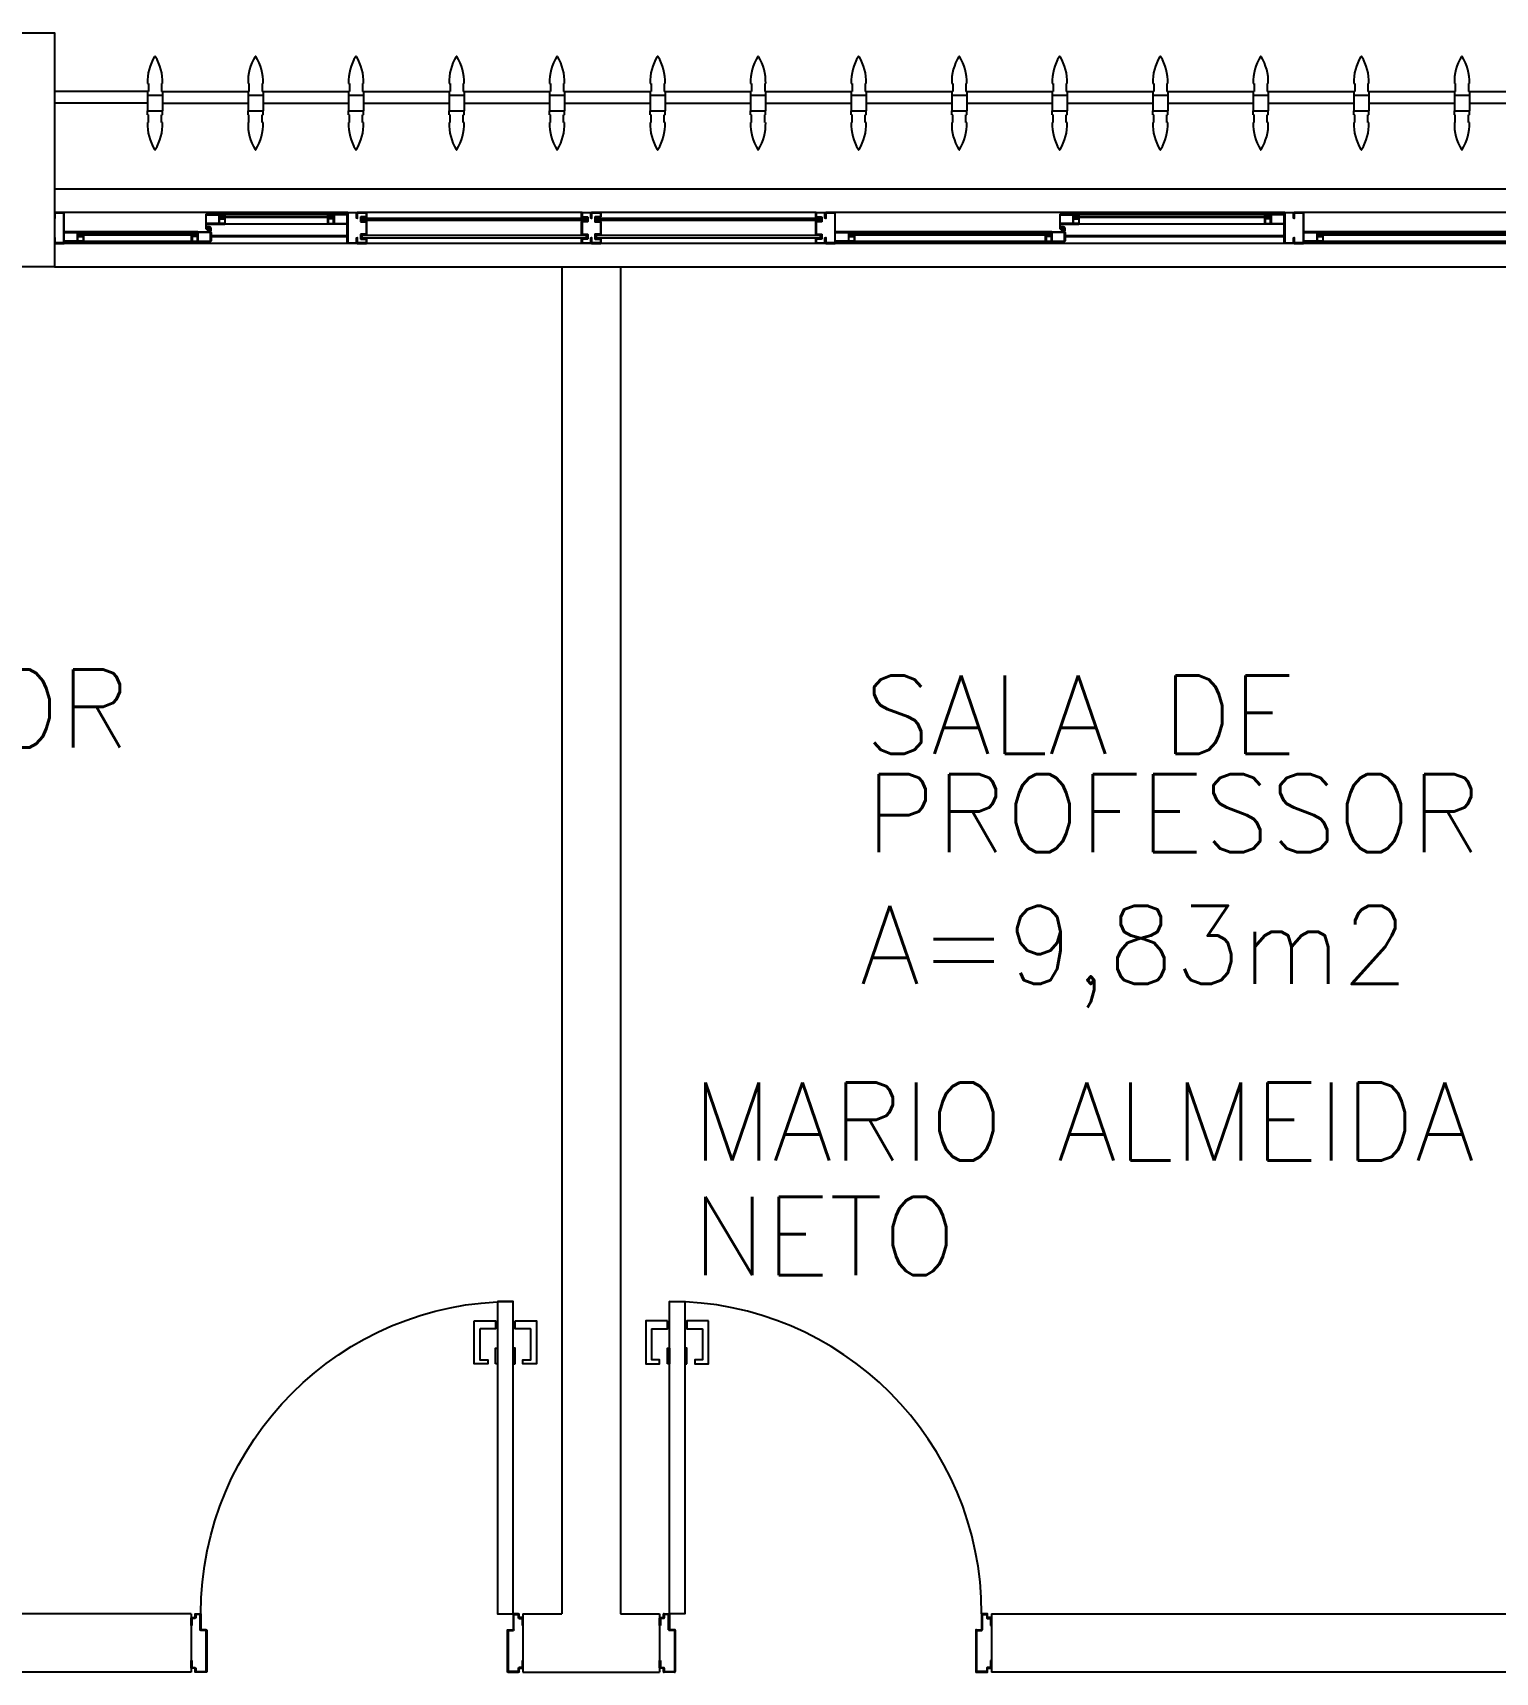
# Model space of a CAD drawing. Header units: millimetres. Extents: x 2128 to 2646, y 1972 to 2207.
# Drawn here: x 2414.606 to 2418.352, y 2021.765 to 2025.965 of the extents above; entities that cross this region are included whole.
import ezdxf

# ---------------------------------------------------------------- set-up
doc = ezdxf.new("R2010")
doc.units = ezdxf.units.MM
for name, color, linetype in [('AR-ALV', 2, 'Continuous'), ('AR-ESQ', 1, 'Continuous'), ('AR-ESTC', 3, 'Continuous'), ('AR-PEITORIL', 1, 'Continuous'), ('AR-PORTA', 1, 'Continuous'), ('BR-PAINEL', 1, 'Continuous'), ('BR-SUPORTE', 1, 'Continuous'), ('DT-ESQ-BAGUETE-C', 1, 'Continuous'), ('DT-ESQ-BAGUETE-V', 1, 'Continuous'), ('DT-ESQ-CHAPA DOBRADA-V', 1, 'Continuous'), ('DT-ESQ-MARCO-V', 1, 'Continuous'), ('DT-ESQ-PERFIL CADEIRA-C', 2, 'Continuous'), ('DT-ESQ-PERFIL CADEIRA-V', 2, 'Continuous'), ('DT-ESQ-PERFIL U SIMPLES-C', 2, 'Continuous'), ('DT-ESQ-PERFIL U-C', 2, 'Continuous'), ('DT-ESQ-PERFIL U-V', 1, 'Continuous'), ('DT-ESQ-VIDRO-C', 2, 'Continuous'), ('DT-ESQ-VIDRO-V', 71, 'Continuous'), ('DT-TXTMOD', 1, 'Continuous'), ('maçaneta', 1, 'Continuous'), ('mov', 1, 'Continuous'), ('PM-PERFIL U-C', 2, 'Continuous'), ('pm1', 2, 'Continuous'), ('TEXTO', 2, 'Continuous'), ('Área', 2, 'Continuous')]:
    doc.layers.add(name, color=color, linetype=linetype)
doc.styles.add('S10', font='simplex.shx', dxfattribs={"height": 0.1})
doc.styles.add('UNB-100', font='simplex.shx', dxfattribs={"height": 0.2})

# ---------------------------------------------------------------- blocks, each defined once
blk = doc.blocks.new('EF35-P')
at = {"layer": 'DT-ESQ-BAGUETE-C', "ltscale": 0.1}
for points in [[(1.9015, -0.08), (1.915, -0.08), (1.915, -0.0785), (1.902, -0.0785, -0.414214), (1.9015, -0.078), (1.9015, -0.067, -0.414214), (1.902, -0.0665), (1.915, -0.0665), (1.915, -0.065), (1.9015, -0.065, 0.414214), (1.9, -0.0665), (1.9, -0.0785, 0.414214)], [(2.61, -0.08), (2.5965, -0.08), (2.5965, -0.0785), (2.6095, -0.0785, 0.414214), (2.61, -0.078), (2.61, -0.067, 0.414214), (2.6095, -0.0665), (2.5965, -0.0665), (2.5965, -0.065), (2.61, -0.065, -0.414214), (2.6115, -0.0665), (2.6115, -0.0785, -0.414214)], [(3.1015, -0.08), (3.115, -0.08), (3.115, -0.0785), (3.102, -0.0785, -0.414214), (3.1015, -0.078), (3.1015, -0.067, -0.414214), (3.102, -0.0665), (3.115, -0.0665), (3.115, -0.065), (3.1015, -0.065, 0.414214), (3.1, -0.0665), (3.1, -0.0785, 0.414214)], [(4.7975, -0.08), (4.784, -0.08), (4.784, -0.0785), (4.797, -0.0785, 0.414214), (4.7975, -0.078), (4.7975, -0.067, 0.414214), (4.797, -0.0665), (4.784, -0.0665), (4.784, -0.065), (4.7975, -0.065, -0.414214), (4.799, -0.0665), (4.799, -0.0785, -0.414214)], [(5.0765, -0.08), (5.09, -0.08), (5.09, -0.0785), (5.077, -0.0785, -0.414214), (5.0765, -0.078), (5.0765, -0.067, -0.414214), (5.077, -0.0665), (5.09, -0.0665), (5.09, -0.065), (5.0765, -0.065, 0.414214), (5.075, -0.0665), (5.075, -0.0785, 0.414214)], [(2.0485, -0.125), (2.035, -0.125), (2.035, -0.1235), (2.048, -0.1235, 0.414214), (2.0485, -0.123), (2.0485, -0.112, 0.414214), (2.048, -0.1115), (2.035, -0.1115), (2.035, -0.11), (2.0485, -0.11, -0.414214), (2.05, -0.1115), (2.05, -0.1235, -0.414214)], [(2.5265, -0.125), (2.54, -0.125), (2.54, -0.1235), (2.527, -0.1235, -0.414214), (2.5265, -0.123), (2.5265, -0.112, -0.414214), (2.527, -0.1115), (2.54, -0.1115), (2.54, -0.11), (2.5265, -0.11, 0.414214), (2.525, -0.1115), (2.525, -0.1235, 0.414214)], [(4.4485, -0.125), (4.435, -0.125), (4.435, -0.1235), (4.448, -0.1235, 0.414214), (4.4485, -0.123), (4.4485, -0.112, 0.414214), (4.448, -0.1115), (4.435, -0.1115), (4.435, -0.11), (4.4485, -0.11, -0.414214), (4.45, -0.1115), (4.45, -0.1235, -0.414214)], [(4.714, -0.125), (4.7275, -0.125), (4.7275, -0.1235), (4.7145, -0.1235, -0.414214), (4.714, -0.123), (4.714, -0.112, -0.414214), (4.7145, -0.1115), (4.7275, -0.1115), (4.7275, -0.11), (4.714, -0.11, 0.414214), (4.7125, -0.1115), (4.7125, -0.1235, 0.414214)]]:
    blk.add_lwpolyline(points, format="xyb", close=True, dxfattribs=at)
at = {"layer": 'DT-ESQ-BAGUETE-V', "ltscale": 0.1}
for p, q in [((1.41, -0.065), (1.9015, -0.065)), ((2.61, -0.065), (3.1015, -0.065)), ((4.7975, -0.065), (5.0765, -0.065)), ((2.0485, -0.11), (2.5265, -0.11)), ((4.4485, -0.11), (4.714, -0.11))]:
    blk.add_line(p, q, dxfattribs=at)
at = {"layer": 'DT-ESQ-CHAPA DOBRADA-V', "ltscale": 0.1}
for p, q in [((2, -0.077), (2.5615, -0.077)), ((2, -0.08), (2.5615, -0.08)), ((4.4, -0.077), (4.749, -0.077)), ((4.4, -0.08), (4.749, -0.08))]:
    blk.add_line(p, q, dxfattribs=at)
at = {"layer": 'DT-ESQ-MARCO-V', "ltscale": 0.1}
for p, q in [((3.1985, -0.06), (3.7515, -0.06)), ((3.7985, -0.06), (4.3515, -0.06)), ((3.1985, -0.14), (3.7515, -0.14)), ((3.7985, -0.14), (4.3515, -0.14))]:
    blk.add_line(p, q, dxfattribs=at)
at = {"layer": 'DT-ESQ-PERFIL CADEIRA-C', "ltscale": 0.1}
for p, q in [((1.95, -0.0885), (1.9015, -0.0885)), ((2.5635, -0.0885), (2.61, -0.0885)), ((3.15, -0.0885), (3.1015, -0.0885)), ((4.751, -0.0885), (4.7975, -0.0885)), ((5.125, -0.0885), (5.0765, -0.0885)), ((2, -0.1335), (2.0485, -0.1335)), ((2.573, -0.1335), (2.5265, -0.1335)), ((4.4, -0.1335), (4.4485, -0.1335)), ((4.7605, -0.1335), (4.714, -0.1335))]:
    blk.add_line(p, q, dxfattribs=at)
for points in [[(1.9015, -0.09), (1.95, -0.09), (1.95, -0.0885), (1.915, -0.0885, 0.198912), (1.9161, -0.0881, 0.198913), (1.9165, -0.087), (1.9165, -0.067, -0.414214), (1.917, -0.0665), (1.95, -0.0665), (1.95, -0.065), (1.9165, -0.065, 0.414214), (1.915, -0.0665), (1.915, -0.0785), (1.915, -0.08), (1.915, -0.087), (1.9015, -0.087, 1)], [(2.61, -0.087, -1), (2.61, -0.09), (2.5635, -0.09, -0.414214), (2.5615, -0.088), (2.5615, -0.067, -0.414214), (2.5635, -0.065), (2.595, -0.065, -0.414214), (2.5965, -0.0665), (2.5965, -0.087)], [(2.5965, -0.0885, -0.198913), (2.5954, -0.0881, -0.198913), (2.595, -0.087), (2.595, -0.067, 0.414214), (2.5945, -0.0665), (2.5635, -0.0665, 0.414214), (2.563, -0.067), (2.563, -0.088, 0.414214), (2.5635, -0.0885)], [(3.1015, -0.09), (3.15, -0.09), (3.15, -0.0885), (3.115, -0.0885, 0.198912), (3.1161, -0.0881, 0.198913), (3.1165, -0.087), (3.1165, -0.067, -0.414214), (3.117, -0.0665), (3.15, -0.0665), (3.15, -0.065), (3.1165, -0.065, 0.414214), (3.115, -0.0665), (3.115, -0.0785), (3.115, -0.08), (3.115, -0.087), (3.1015, -0.087, 1)], [(4.7975, -0.087, -1), (4.7975, -0.09), (4.751, -0.09, -0.414214), (4.749, -0.088), (4.749, -0.067, -0.414214), (4.751, -0.065), (4.7825, -0.065, -0.414214), (4.784, -0.0665), (4.784, -0.087)], [(4.784, -0.0885, -0.198913), (4.7829, -0.0881, -0.198913), (4.7825, -0.087), (4.7825, -0.067, 0.414214), (4.782, -0.0665), (4.751, -0.0665, 0.414214), (4.7505, -0.067), (4.7505, -0.088, 0.414214), (4.751, -0.0885)], [(5.0765, -0.09), (5.125, -0.09), (5.125, -0.0885), (5.09, -0.0885, 0.198912), (5.0911, -0.0881, 0.198913), (5.0915, -0.087), (5.0915, -0.067, -0.414214), (5.092, -0.0665), (5.125, -0.0665), (5.125, -0.065), (5.0915, -0.065, 0.414214), (5.09, -0.0665), (5.09, -0.0785), (5.09, -0.08), (5.09, -0.087), (5.0765, -0.087, 1)], [(2.0485, -0.135), (2, -0.135), (2, -0.1335), (2.035, -0.1335, -0.198912), (2.0339, -0.1331, -0.198913), (2.0335, -0.132), (2.0335, -0.112, 0.414214), (2.033, -0.1115), (2, -0.1115), (2, -0.11), (2.0335, -0.11, -0.414214), (2.035, -0.1115), (2.035, -0.1235), (2.035, -0.125), (2.035, -0.132), (2.0485, -0.132, -1)], [(2.5265, -0.132, 1), (2.5265, -0.135), (2.573, -0.135, 0.414214), (2.575, -0.133), (2.575, -0.112, 0.414214), (2.573, -0.11), (2.5415, -0.11, 0.414214), (2.54, -0.1115), (2.54, -0.132)], [(2.54, -0.1335, 0.198913), (2.5411, -0.1331, 0.198913), (2.5415, -0.132), (2.5415, -0.112, -0.414214), (2.542, -0.1115), (2.573, -0.1115, -0.414214), (2.5735, -0.112), (2.5735, -0.133, -0.414214), (2.573, -0.1335)], [(4.4485, -0.135), (4.4, -0.135), (4.4, -0.1335), (4.435, -0.1335, -0.198912), (4.4339, -0.1331, -0.198913), (4.4335, -0.132), (4.4335, -0.112, 0.414214), (4.433, -0.1115), (4.4, -0.1115), (4.4, -0.11), (4.4335, -0.11, -0.414214), (4.435, -0.1115), (4.435, -0.1235), (4.435, -0.125), (4.435, -0.132), (4.4485, -0.132, -1)], [(4.714, -0.132, 1), (4.714, -0.135), (4.7605, -0.135, 0.414214), (4.7625, -0.133), (4.7625, -0.112, 0.414214), (4.7605, -0.11), (4.729, -0.11, 0.414214), (4.7275, -0.1115), (4.7275, -0.132)], [(4.7275, -0.1335, 0.198913), (4.7286, -0.1331, 0.198913), (4.729, -0.132), (4.729, -0.112, -0.414214), (4.7295, -0.1115), (4.7605, -0.1115, -0.414214), (4.761, -0.112), (4.761, -0.133, -0.414214), (4.7605, -0.1335)]]:
    blk.add_lwpolyline(points, format="xyb", close=True, dxfattribs=at)
at = {"layer": 'DT-ESQ-PERFIL CADEIRA-V', "ltscale": 0.1}
for p, q in [((1.395, -0.09), (1.9015, -0.09)), ((2.595, -0.09), (3.1015, -0.09)), ((4.7825, -0.09), (5.0765, -0.09)), ((2.0485, -0.135), (2.5265, -0.135)), ((4.4485, -0.135), (4.714, -0.135))]:
    blk.add_line(p, q, dxfattribs=at)
at = {"layer": 'DT-ESQ-PERFIL U SIMPLES-C', "ltscale": 0.1}
for points in [[(2.5635, -0.102), (2.5715, -0.102), (2.5715, -0.1005), (2.5635, -0.1005, -0.414214), (2.563, -0.1), (2.563, -0.092, -0.414214), (2.5635, -0.0915), (2.5715, -0.0915), (2.5715, -0.09), (2.5635, -0.09, 0.414214), (2.5615, -0.092), (2.5615, -0.1, 0.414214)], [(2.573, -0.098), (2.565, -0.098), (2.565, -0.0995), (2.573, -0.0995, -0.414214), (2.5735, -0.1), (2.5735, -0.108, -0.414214), (2.573, -0.1085), (2.565, -0.1085), (2.565, -0.11), (2.573, -0.11, 0.414214), (2.575, -0.108), (2.575, -0.1, 0.414214)], [(4.751, -0.102), (4.759, -0.102), (4.759, -0.1005), (4.751, -0.1005, -0.414214), (4.7505, -0.1), (4.7505, -0.092, -0.414214), (4.751, -0.0915), (4.759, -0.0915), (4.759, -0.09), (4.751, -0.09, 0.414214), (4.749, -0.092), (4.749, -0.1, 0.414214)], [(4.7605, -0.098), (4.7525, -0.098), (4.7525, -0.0995), (4.7605, -0.0995, -0.414214), (4.761, -0.1), (4.761, -0.108, -0.414214), (4.7605, -0.1085), (4.7525, -0.1085), (4.7525, -0.11), (4.7605, -0.11, 0.414214), (4.7625, -0.108), (4.7625, -0.1, 0.414214)]]:
    blk.add_lwpolyline(points, format="xyb", close=True, dxfattribs=at)
at = {"layer": 'DT-ESQ-PERFIL U-C', "ltscale": 0.1}
for points in [[(1.975, -0.0615, 0.414214), (1.9735, -0.06), (1.9515, -0.06, 0.414214), (1.95, -0.0615), (1.95, -0.1385, 0.414214), (1.9515, -0.14), (1.9735, -0.14, 0.414214), (1.975, -0.1385), (1.975, -0.125), (1.9735, -0.125), (1.9735, -0.138, -0.414214), (1.973, -0.1385), (1.952, -0.1385, -0.414214), (1.9515, -0.138), (1.9515, -0.062, -0.414214), (1.952, -0.0615), (1.973, -0.0615, -0.414214), (1.9735, -0.062), (1.9735, -0.075), (1.975, -0.075)], [(1.975, -0.0615, -0.414214), (1.9765, -0.06), (1.9985, -0.06, -0.414214), (2, -0.0615), (2, -0.1385, -0.414214), (1.9985, -0.14), (1.9765, -0.14, -0.414214), (1.975, -0.1385), (1.975, -0.125), (1.9765, -0.125), (1.9765, -0.138, 0.414214), (1.977, -0.1385), (1.998, -0.1385, 0.414214), (1.9985, -0.138), (1.9985, -0.062, 0.414214), (1.998, -0.0615), (1.977, -0.0615, 0.414214), (1.9765, -0.062), (1.9765, -0.075), (1.975, -0.075)], [(3.175, -0.0615, 0.414214), (3.1735, -0.06), (3.1515, -0.06, 0.414214), (3.15, -0.0615), (3.15, -0.1385, 0.414214), (3.1515, -0.14), (3.1735, -0.14, 0.414214), (3.175, -0.1385), (3.175, -0.125), (3.1735, -0.125), (3.1735, -0.138, -0.414214), (3.173, -0.1385), (3.152, -0.1385, -0.414214), (3.1515, -0.138), (3.1515, -0.062, -0.414214), (3.152, -0.0615), (3.173, -0.0615, -0.414214), (3.1735, -0.062), (3.1735, -0.075), (3.175, -0.075)], [(3.2, -0.1285), (3.2, -0.1385, -0.414214), (3.1985, -0.14), (3.1765, -0.14, -0.414214), (3.175, -0.1385), (3.175, -0.125), (3.1765, -0.125), (3.1765, -0.138, 0.414214), (3.177, -0.1385), (3.198, -0.1385, 0.414214), (3.1985, -0.138), (3.1985, -0.1285), (3.1855, -0.1285, -0.414214), (3.184, -0.127), (3.184, -0.117, -0.414214), (3.1855, -0.1155), (3.1985, -0.1155), (3.1985, -0.0845), (3.1855, -0.0845, -0.414214), (3.184, -0.083), (3.184, -0.073, -0.414214), (3.1855, -0.0715), (3.1985, -0.0715), (3.1985, -0.062, 0.414214), (3.198, -0.0615), (3.177, -0.0615, 0.414214), (3.1765, -0.062), (3.1765, -0.075), (3.175, -0.075), (3.175, -0.0615, -0.414214), (3.1765, -0.06), (3.1985, -0.06, -0.414214), (3.2, -0.0615), (3.2, -0.0715, -0.414214), (3.1985, -0.073), (3.1855, -0.073), (3.1855, -0.083), (3.1985, -0.083), (3.1985, -0.083, -0.414214), (3.2, -0.0845), (3.2, -0.1155, -0.414214), (3.1985, -0.117), (3.1985, -0.117), (3.1855, -0.117), (3.1855, -0.127), (3.1985, -0.127, -0.414214)], [(3.75, -0.1285), (3.75, -0.1385, 0.414214), (3.7515, -0.14), (3.7735, -0.14, 0.414214), (3.775, -0.1385), (3.775, -0.125), (3.7735, -0.125), (3.7735, -0.138, -0.414214), (3.773, -0.1385), (3.752, -0.1385, -0.414214), (3.7515, -0.138), (3.7515, -0.1285), (3.7645, -0.1285, 0.414214), (3.766, -0.127), (3.766, -0.117, 0.414214), (3.7645, -0.1155), (3.7515, -0.1155), (3.7515, -0.0845), (3.7645, -0.0845, 0.414214), (3.766, -0.083), (3.766, -0.073, 0.414214), (3.7645, -0.0715), (3.7515, -0.0715), (3.7515, -0.062, -0.414214), (3.752, -0.0615), (3.773, -0.0615, -0.414214), (3.7735, -0.062), (3.7735, -0.075), (3.775, -0.075), (3.775, -0.0615, 0.414214), (3.7735, -0.06), (3.7515, -0.06, 0.414214), (3.75, -0.0615), (3.75, -0.0715, 0.414214), (3.7515, -0.073), (3.7645, -0.073), (3.7645, -0.083), (3.7515, -0.083), (3.7515, -0.083, 0.414214), (3.75, -0.0845), (3.75, -0.1155, 0.414214), (3.7515, -0.117), (3.7515, -0.117), (3.7645, -0.117), (3.7645, -0.127), (3.7515, -0.127, 0.414214)], [(3.8, -0.1285), (3.8, -0.1385, -0.414214), (3.7985, -0.14), (3.7765, -0.14, -0.414214), (3.775, -0.1385), (3.775, -0.125), (3.7765, -0.125), (3.7765, -0.138, 0.414214), (3.777, -0.1385), (3.798, -0.1385, 0.414214), (3.7985, -0.138), (3.7985, -0.1285), (3.7855, -0.1285, -0.414214), (3.784, -0.127), (3.784, -0.117, -0.414214), (3.7855, -0.1155), (3.7985, -0.1155), (3.7985, -0.0845), (3.7855, -0.0845, -0.414214), (3.784, -0.083), (3.784, -0.073, -0.414214), (3.7855, -0.0715), (3.7985, -0.0715), (3.7985, -0.062, 0.414214), (3.798, -0.0615), (3.777, -0.0615, 0.414214), (3.7765, -0.062), (3.7765, -0.075), (3.775, -0.075), (3.775, -0.0615, -0.414214), (3.7765, -0.06), (3.7985, -0.06, -0.414214), (3.8, -0.0615), (3.8, -0.0715, -0.414214), (3.7985, -0.073), (3.7855, -0.073), (3.7855, -0.083), (3.7985, -0.083), (3.7985, -0.083, -0.414214), (3.8, -0.0845), (3.8, -0.1155, -0.414214), (3.7985, -0.117), (3.7985, -0.117), (3.7855, -0.117), (3.7855, -0.127), (3.7985, -0.127, -0.414214)], [(4.35, -0.1285), (4.35, -0.1385, 0.414214), (4.3515, -0.14), (4.3735, -0.14, 0.414214), (4.375, -0.1385), (4.375, -0.125), (4.3735, -0.125), (4.3735, -0.138, -0.414214), (4.373, -0.1385), (4.352, -0.1385, -0.414214), (4.3515, -0.138), (4.3515, -0.1285), (4.3645, -0.1285, 0.414214), (4.366, -0.127), (4.366, -0.117, 0.414214), (4.3645, -0.1155), (4.3515, -0.1155), (4.3515, -0.0845), (4.3645, -0.0845, 0.414214), (4.366, -0.083), (4.366, -0.073, 0.414214), (4.3645, -0.0715), (4.3515, -0.0715), (4.3515, -0.062, -0.414214), (4.352, -0.0615), (4.373, -0.0615, -0.414214), (4.3735, -0.062), (4.3735, -0.075), (4.375, -0.075), (4.375, -0.0615, 0.414214), (4.3735, -0.06), (4.3515, -0.06, 0.414214), (4.35, -0.0615), (4.35, -0.0715, 0.414214), (4.3515, -0.073), (4.3645, -0.073), (4.3645, -0.083), (4.3515, -0.083), (4.3515, -0.083, 0.414214), (4.35, -0.0845), (4.35, -0.1155, 0.414214), (4.3515, -0.117), (4.3515, -0.117), (4.3645, -0.117), (4.3645, -0.127), (4.3515, -0.127, 0.414214)], [(4.375, -0.0615, -0.414214), (4.3765, -0.06), (4.3985, -0.06, -0.414214), (4.4, -0.0615), (4.4, -0.1385, -0.414214), (4.3985, -0.14), (4.3765, -0.14, -0.414214), (4.375, -0.1385), (4.375, -0.125), (4.3765, -0.125), (4.3765, -0.138, 0.414214), (4.377, -0.1385), (4.398, -0.1385, 0.414214), (4.3985, -0.138), (4.3985, -0.062, 0.414214), (4.398, -0.0615), (4.377, -0.0615, 0.414214), (4.3765, -0.062), (4.3765, -0.075), (4.375, -0.075)], [(5.15, -0.0615, 0.414214), (5.1485, -0.06), (5.1265, -0.06, 0.414214), (5.125, -0.0615), (5.125, -0.1385, 0.414214), (5.1265, -0.14), (5.1485, -0.14, 0.414214), (5.15, -0.1385), (5.15, -0.125), (5.1485, -0.125), (5.1485, -0.138, -0.414214), (5.148, -0.1385), (5.127, -0.1385, -0.414214), (5.1265, -0.138), (5.1265, -0.062, -0.414214), (5.127, -0.0615), (5.148, -0.0615, -0.414214), (5.1485, -0.062), (5.1485, -0.075), (5.15, -0.075)]]:
    blk.add_lwpolyline(points, format="xyb", close=True, dxfattribs=at)
at = {"layer": 'DT-ESQ-PERFIL U-V', "ltscale": 0.1}
for p, q in [((0.7985, -0.06), (1.9515, -0.06)), ((1.9985, -0.06), (3.1515, -0.06)), ((4.3985, -0.06), (5.1265, -0.06)), ((0.7985, -0.14), (1.9515, -0.14)), ((1.9985, -0.14), (3.1515, -0.14)), ((4.3985, -0.14), (5.1265, -0.14))]:
    blk.add_line(p, q, dxfattribs=at)
at = {"layer": 'DT-ESQ-VIDRO-C', "ltscale": 0.1}
for points in [[(1.9125, -0.085), (1.9125, -0.082), (1.399, -0.082), (1.399, -0.085)], [(3.1125, -0.085), (3.1125, -0.082), (2.599, -0.082), (2.599, -0.085)], [(3.7625, -0.081), (3.7625, -0.075), (3.1875, -0.075), (3.1875, -0.081)], [(4.3625, -0.081), (4.3625, -0.075), (3.7875, -0.075), (3.7875, -0.081)], [(5.0875, -0.085), (5.0875, -0.082), (4.7865, -0.082), (4.7865, -0.085)], [(2.038, -0.13), (2.038, -0.127), (2.537, -0.127), (2.537, -0.13)], [(4.438, -0.13), (4.438, -0.127), (4.7245, -0.127), (4.7245, -0.13)]]:
    blk.add_lwpolyline(points, close=True, dxfattribs=at)
at = {"layer": 'DT-ESQ-VIDRO-V', "ltscale": 0.1}
for points in [[(3.7625, -0.119), (3.7625, -0.125), (3.1875, -0.125), (3.1875, -0.119)], [(4.3625, -0.119), (4.3625, -0.125), (3.7875, -0.125), (3.7875, -0.119)]]:
    blk.add_lwpolyline(points, close=True, dxfattribs=at)
at = {"layer": 'DT-TXTMOD', "ltscale": 0.1, "style": 'S10', "flags": 3}
for tag, p in [('M01', (0.025, -0.28)), ('M02', (0.3253, -0.28)), ('M03', (0.627, -0.28)), ('M04', (0.9288, -0.28)), ('M05', (1.2306, -0.28)), ('M06', (1.5323, -0.28)), ('M07', (1.8341, -0.28)), ('M08', (2.1359, -0.28)), ('M09', (2.4376, -0.28)), ('M10', (2.7394, -0.28)), ('M11', (3.0412, -0.28)), ('M12', (3.3429, -0.28)), ('M13', (3.6447, -0.28)), ('M14', (3.9464, -0.28)), ('M15', (4.2482, -0.28)), ('M16', (4.55, -0.28)), ('M17', (4.8517, -0.28))]:
    blk.add_attdef(tag, p, '', height=0.1, dxfattribs=at)
blk = doc.blocks.new('PM3')
at = {"layer": 'maçaneta'}
for points in [[(0.02, 0.825), (-0.035, 0.825), (-0.035, 0.715), (0, 0.715), (0, 0.725), (-0.02, 0.725), (-0.02, 0.8035, -0.414214), (-0.0185, 0.805), (0.02, 0.805)], [(0.125, 0.825), (0.07, 0.825), (0.07, 0.805), (0.1085, 0.805, -0.414214), (0.11, 0.8035), (0.11, 0.725), (0.09, 0.725), (0.09, 0.715), (0.125, 0.715)]]:
    blk.add_lwpolyline(points, format="xyb", close=True, dxfattribs=at)
for points in [[(0.02, 0.715), (0.02, 0.755), (0.025, 0.755), (0.025, 0.715)], [(0.07, 0.715), (0.07, 0.755), (0.065, 0.755), (0.065, 0.715)]]:
    blk.add_lwpolyline(points, close=True, dxfattribs=at)
at = {"layer": 'mov'}
blk.add_arc((0.025, 0.075), 0.8, 0, 90, dxfattribs=at)
at = {"layer": 'PM-PERFIL U-C'}
for p, q in [((0, 0.045), (0, 0.0635)), ((0.002, 0.045), (0, 0.045)), ((0.0015, 0.065), (0.01, 0.065)), ((0.002, 0.063), (0.002, 0.045)), ((0.0105, 0.063), (0.002, 0.063)), ((0.01, 0.065), (0.01, 0.0735)), ((0.0115, 0.075), (0.0235, 0.075)), ((0.012, 0.073), (0.012, 0.0645)), ((0.023, 0.073), (0.012, 0.073)), ((0.023, 0.0335), (0.023, 0.073)), ((0.025, 0.0735), (0.025, 0.034)), ((0.825, 0.0735), (0.825, 0.034)), ((0.8385, 0.075), (0.8265, 0.075)), ((0.827, 0.073), (0.838, 0.073)), ((0.827, 0.0335), (0.827, 0.073)), ((0.838, 0.073), (0.838, 0.0645)), ((0.8395, 0.063), (0.848, 0.063)), ((0.84, 0.065), (0.84, 0.0735)), ((0.8485, 0.065), (0.84, 0.065)), ((0.848, 0.063), (0.848, 0.045)), ((0.848, 0.045), (0.85, 0.045)), ((0.85, 0.045), (0.85, 0.0635)), ((0.038, 0.032), (0.0245, 0.032)), ((0.0385, 0.034), (0.025, 0.034)), ((0.038, 0.032), (0.038, -0.073)), ((0.04, 0.0325), (0.04, -0.0735)), ((0.81, 0.0325), (0.81, -0.0735)), ((0.8115, 0.034), (0.825, 0.034)), ((0.812, 0.032), (0.8255, 0.032)), ((0.812, 0.032), (0.812, -0.073)), ((0, -0.045), (0.002, -0.045)), ((0, -0.0635), (0, -0.045)), ((0.01, -0.065), (0.0015, -0.065)), ((0.002, -0.045), (0.002, -0.063)), ((0.002, -0.063), (0.0105, -0.063)), ((0.01, -0.0735), (0.01, -0.065)), ((0.0385, -0.075), (0.0115, -0.075)), ((0.012, -0.0645), (0.012, -0.073)), ((0.012, -0.073), (0.038, -0.073)), ((0.8115, -0.075), (0.8385, -0.075)), ((0.838, -0.073), (0.812, -0.073)), ((0.838, -0.0645), (0.838, -0.073)), ((0.848, -0.063), (0.8395, -0.063)), ((0.84, -0.0735), (0.84, -0.065)), ((0.84, -0.065), (0.8485, -0.065)), ((0.85, -0.045), (0.848, -0.045)), ((0.848, -0.045), (0.848, -0.063)), ((0.85, -0.0635), (0.85, -0.045))]:
    blk.add_line(p, q, dxfattribs=at)
for centre, start, end in [((0.0015, 0.0635), 90, 180), ((0.0115, 0.0735), 90, 180), ((0.0105, 0.0645), 270, 0), ((0.0235, 0.0735), 360, 90), ((0.8265, 0.0735), 90, 180), ((0.8395, 0.0645), 180, 270), ((0.8385, 0.0735), 0, 90), ((0.8485, 0.0635), 0, 90), ((0.0245, 0.0335), 180, 270), ((0.0385, 0.0325), 0, 90), ((0.8115, 0.0325), 90, 180), ((0.8255, 0.0335), 270, 0), ((0.0015, -0.0635), 180, 270), ((0.0115, -0.0735), 180, 270), ((0.0105, -0.0645), 0, 90), ((0.0385, -0.0735), 269.9386, 0), ((0.8115, -0.0735), 180, 270.0614), ((0.8395, -0.0645), 90, 180), ((0.8385, -0.0735), 270, 0), ((0.8485, -0.0635), 270, 0)]:
    blk.add_arc(centre, 0.0015, start, end, dxfattribs=at)
at = {"layer": 'pm1'}
blk.add_lwpolyline([(0.065, 0.875), (0.065, 0.075), (0.025, 0.075), (0.025, 0.875)], close=True, dxfattribs=at)

msp = doc.modelspace()

# ---------------------------------------------------------------- linework, layer by layer
at = {"layer": 'AR-ALV'}
for p, q in [((2415.9615, 2025.3651), (2415.9615, 2021.9151)), ((2415.9615, 2025.3651), (2416.1115, 2025.3651)), ((2416.1115, 2025.3651), (2416.1115, 2021.9151)), ((2415.0115, 2021.9151), (2413.1115, 2021.9151)), ((2415.0115, 2021.9151), (2415.0115, 2021.7651)), ((2415.8615, 2021.9151), (2415.8615, 2021.7651)), ((2415.8615, 2021.9151), (2415.9615, 2021.9151)), ((2416.1115, 2021.9151), (2416.2115, 2021.9151)), ((2416.2115, 2021.9151), (2416.2115, 2021.7651)), ((2417.0615, 2021.9151), (2418.9615, 2021.9151)), ((2417.0615, 2021.9151), (2417.0615, 2021.7651)), ((2415.0115, 2021.7651), (2411.0615, 2021.7651)), ((2415.8615, 2021.7651), (2416.2115, 2021.7651)), ((2421.0115, 2021.7651), (2417.0615, 2021.7651))]:
    msp.add_line(p, q, dxfattribs=at)
at = {"layer": 'AR-ESTC'}
msp.add_lwpolyline([(2414.6615, 2025.3651), (2414.4615, 2025.3651), (2414.4615, 2025.9651), (2414.6615, 2025.9651)], close=True, dxfattribs=at)
at = {"layer": 'AR-PEITORIL'}
for p, q in [((2414.6615, 2025.5651), (2419.8115, 2025.5651)), ((2414.6615, 2025.3651), (2419.8115, 2025.3651))]:
    msp.add_line(p, q, dxfattribs=at)
at = {"layer": 'BR-PAINEL'}
for p, q in [((2414.8998, 2025.8351), (2414.9023, 2025.8351)), ((2414.9023, 2025.8351), (2414.9023, 2025.8151)), ((2414.9357, 2025.8351), (2414.9357, 2025.8151)), ((2414.9382, 2025.8351), (2414.9357, 2025.8351)), ((2415.1573, 2025.8351), (2415.1598, 2025.8351)), ((2415.1598, 2025.8351), (2415.1598, 2025.8151)), ((2415.1932, 2025.8351), (2415.1932, 2025.8151)), ((2415.1957, 2025.8351), (2415.1932, 2025.8351)), ((2415.4148, 2025.8351), (2415.4173, 2025.8351)), ((2415.4173, 2025.8351), (2415.4173, 2025.8151)), ((2415.4507, 2025.8351), (2415.4507, 2025.8151)), ((2415.4532, 2025.8351), (2415.4507, 2025.8351)), ((2415.6723, 2025.8351), (2415.6748, 2025.8351)), ((2415.6748, 2025.8351), (2415.6748, 2025.8151)), ((2415.7082, 2025.8351), (2415.7082, 2025.8151)), ((2415.7107, 2025.8351), (2415.7082, 2025.8351)), ((2415.9298, 2025.8351), (2415.9323, 2025.8351)), ((2415.9323, 2025.8351), (2415.9323, 2025.8151)), ((2415.9657, 2025.8351), (2415.9657, 2025.8151)), ((2415.9682, 2025.8351), (2415.9657, 2025.8351)), ((2416.1873, 2025.8351), (2416.1898, 2025.8351)), ((2416.1898, 2025.8351), (2416.1898, 2025.8151)), ((2416.2232, 2025.8351), (2416.2232, 2025.8151)), ((2416.2257, 2025.8351), (2416.2232, 2025.8351)), ((2416.4448, 2025.8351), (2416.4473, 2025.8351)), ((2416.4473, 2025.8351), (2416.4473, 2025.8151)), ((2416.4807, 2025.8351), (2416.4807, 2025.8151)), ((2416.4832, 2025.8351), (2416.4807, 2025.8351)), ((2416.7023, 2025.8351), (2416.7048, 2025.8351)), ((2416.7048, 2025.8351), (2416.7048, 2025.8151)), ((2416.7382, 2025.8351), (2416.7382, 2025.8151)), ((2416.7407, 2025.8351), (2416.7382, 2025.8351)), ((2416.9598, 2025.8351), (2416.9623, 2025.8351)), ((2416.9623, 2025.8351), (2416.9623, 2025.8151)), ((2416.9957, 2025.8351), (2416.9957, 2025.8151)), ((2416.9982, 2025.8351), (2416.9957, 2025.8351)), ((2417.2173, 2025.8351), (2417.2198, 2025.8351)), ((2417.2198, 2025.8351), (2417.2198, 2025.8151)), ((2417.2532, 2025.8351), (2417.2532, 2025.8151)), ((2417.2557, 2025.8351), (2417.2532, 2025.8351)), ((2417.4748, 2025.8351), (2417.4773, 2025.8351)), ((2417.4773, 2025.8351), (2417.4773, 2025.8151)), ((2417.5107, 2025.8351), (2417.5107, 2025.8151)), ((2417.5132, 2025.8351), (2417.5107, 2025.8351)), ((2417.7323, 2025.8351), (2417.7348, 2025.8351)), ((2417.7348, 2025.8351), (2417.7348, 2025.8151)), ((2417.7682, 2025.8351), (2417.7682, 2025.8151)), ((2417.7707, 2025.8351), (2417.7682, 2025.8351)), ((2417.9898, 2025.8351), (2417.9923, 2025.8351)), ((2417.9923, 2025.8351), (2417.9923, 2025.8151)), ((2418.0257, 2025.8351), (2418.0257, 2025.8151)), ((2418.0282, 2025.8351), (2418.0257, 2025.8351)), ((2418.2473, 2025.8351), (2418.2498, 2025.8351)), ((2418.2498, 2025.8351), (2418.2498, 2025.8151)), ((2418.2832, 2025.8351), (2418.2832, 2025.8151)), ((2418.2857, 2025.8351), (2418.2832, 2025.8351)), ((2414.8998, 2025.8151), (2414.8998, 2025.8051)), ((2414.8998, 2025.8151), (2414.9023, 2025.8151)), ((2414.8998, 2025.8051), (2414.9382, 2025.8051)), ((2414.8998, 2025.8051), (2414.8998, 2025.7651)), ((2414.9382, 2025.8151), (2414.9357, 2025.8151)), ((2414.9382, 2025.8151), (2414.9382, 2025.8051)), ((2414.9382, 2025.8051), (2414.9382, 2025.7651)), ((2415.1573, 2025.8151), (2415.1573, 2025.8051)), ((2415.1573, 2025.8151), (2415.1598, 2025.8151)), ((2415.1573, 2025.8051), (2415.1957, 2025.8051)), ((2415.1573, 2025.8051), (2415.1573, 2025.7651)), ((2415.1957, 2025.8151), (2415.1932, 2025.8151)), ((2415.1957, 2025.8151), (2415.1957, 2025.8051)), ((2415.1957, 2025.8051), (2415.1957, 2025.7651)), ((2415.4148, 2025.8151), (2415.4148, 2025.8051)), ((2415.4148, 2025.8151), (2415.4173, 2025.8151)), ((2415.4148, 2025.8051), (2415.4532, 2025.8051)), ((2415.4148, 2025.8051), (2415.4148, 2025.7651)), ((2415.4532, 2025.8151), (2415.4507, 2025.8151)), ((2415.4532, 2025.8151), (2415.4532, 2025.8051)), ((2415.4532, 2025.8051), (2415.4532, 2025.7651)), ((2415.6723, 2025.8151), (2415.6723, 2025.8051)), ((2415.6723, 2025.8151), (2415.6748, 2025.8151)), ((2415.6723, 2025.8051), (2415.7107, 2025.8051)), ((2415.6723, 2025.8051), (2415.6723, 2025.7651)), ((2415.7107, 2025.8151), (2415.7082, 2025.8151)), ((2415.7107, 2025.8151), (2415.7107, 2025.8051)), ((2415.7107, 2025.8051), (2415.7107, 2025.7651)), ((2415.9298, 2025.8151), (2415.9298, 2025.8051)), ((2415.9298, 2025.8151), (2415.9323, 2025.8151)), ((2415.9298, 2025.8051), (2415.9682, 2025.8051)), ((2415.9298, 2025.8051), (2415.9298, 2025.7651)), ((2415.9682, 2025.8151), (2415.9657, 2025.8151)), ((2415.9682, 2025.8151), (2415.9682, 2025.8051)), ((2415.9682, 2025.8051), (2415.9682, 2025.7651)), ((2416.1873, 2025.8151), (2416.1873, 2025.8051)), ((2416.1873, 2025.8151), (2416.1898, 2025.8151)), ((2416.1873, 2025.8051), (2416.2257, 2025.8051)), ((2416.1873, 2025.8051), (2416.1873, 2025.7651)), ((2416.2257, 2025.8151), (2416.2232, 2025.8151)), ((2416.2257, 2025.8151), (2416.2257, 2025.8051)), ((2416.2257, 2025.8051), (2416.2257, 2025.7651)), ((2416.4448, 2025.8151), (2416.4448, 2025.8051)), ((2416.4448, 2025.8151), (2416.4473, 2025.8151)), ((2416.4448, 2025.8051), (2416.4832, 2025.8051)), ((2416.4448, 2025.8051), (2416.4448, 2025.7651)), ((2416.4832, 2025.8151), (2416.4807, 2025.8151)), ((2416.4832, 2025.8151), (2416.4832, 2025.8051)), ((2416.4832, 2025.8051), (2416.4832, 2025.7651)), ((2416.7023, 2025.8151), (2416.7023, 2025.8051)), ((2416.7023, 2025.8151), (2416.7048, 2025.8151)), ((2416.7023, 2025.8051), (2416.7407, 2025.8051)), ((2416.7023, 2025.8051), (2416.7023, 2025.7651)), ((2416.7407, 2025.8151), (2416.7382, 2025.8151)), ((2416.7407, 2025.8151), (2416.7407, 2025.8051)), ((2416.7407, 2025.8051), (2416.7407, 2025.7651)), ((2416.9598, 2025.8151), (2416.9598, 2025.8051)), ((2416.9598, 2025.8151), (2416.9623, 2025.8151)), ((2416.9598, 2025.8051), (2416.9982, 2025.8051)), ((2416.9598, 2025.8051), (2416.9598, 2025.7651)), ((2416.9982, 2025.8151), (2416.9957, 2025.8151)), ((2416.9982, 2025.8151), (2416.9982, 2025.8051)), ((2416.9982, 2025.8051), (2416.9982, 2025.7651)), ((2417.2173, 2025.8151), (2417.2173, 2025.8051)), ((2417.2173, 2025.8151), (2417.2198, 2025.8151)), ((2417.2173, 2025.8051), (2417.2557, 2025.8051)), ((2417.2173, 2025.8051), (2417.2173, 2025.7651)), ((2417.2557, 2025.8151), (2417.2532, 2025.8151)), ((2417.2557, 2025.8151), (2417.2557, 2025.8051)), ((2417.2557, 2025.8051), (2417.2557, 2025.7651)), ((2417.4748, 2025.8151), (2417.4748, 2025.8051)), ((2417.4748, 2025.8151), (2417.4773, 2025.8151)), ((2417.4748, 2025.8051), (2417.5132, 2025.8051)), ((2417.4748, 2025.8051), (2417.4748, 2025.7651)), ((2417.5132, 2025.8151), (2417.5107, 2025.8151)), ((2417.5132, 2025.8151), (2417.5132, 2025.8051)), ((2417.5132, 2025.8051), (2417.5132, 2025.7651)), ((2417.7323, 2025.8151), (2417.7323, 2025.8051)), ((2417.7323, 2025.8151), (2417.7348, 2025.8151)), ((2417.7323, 2025.8051), (2417.7707, 2025.8051)), ((2417.7323, 2025.8051), (2417.7323, 2025.7651)), ((2417.7707, 2025.8151), (2417.7682, 2025.8151)), ((2417.7707, 2025.8151), (2417.7707, 2025.8051)), ((2417.7707, 2025.8051), (2417.7707, 2025.7651)), ((2417.9898, 2025.8151), (2417.9898, 2025.8051)), ((2417.9898, 2025.8151), (2417.9923, 2025.8151)), ((2417.9898, 2025.8051), (2418.0282, 2025.8051)), ((2417.9898, 2025.8051), (2417.9898, 2025.7651)), ((2418.0282, 2025.8151), (2418.0257, 2025.8151)), ((2418.0282, 2025.8151), (2418.0282, 2025.8051)), ((2418.0282, 2025.8051), (2418.0282, 2025.7651)), ((2418.2473, 2025.8151), (2418.2473, 2025.8051)), ((2418.2473, 2025.8151), (2418.2498, 2025.8151)), ((2418.2473, 2025.8051), (2418.2857, 2025.8051)), ((2418.2473, 2025.8051), (2418.2473, 2025.7651)), ((2418.2857, 2025.8151), (2418.2832, 2025.8151)), ((2418.2857, 2025.8151), (2418.2857, 2025.8051)), ((2418.2857, 2025.8051), (2418.2857, 2025.7651)), ((2414.8998, 2025.7651), (2414.9382, 2025.7651)), ((2414.8998, 2025.7551), (2414.8998, 2025.7651)), ((2414.8998, 2025.7551), (2414.9023, 2025.7551)), ((2414.9023, 2025.7351), (2414.9023, 2025.7551)), ((2414.9382, 2025.7551), (2414.9357, 2025.7551)), ((2414.9357, 2025.7351), (2414.9357, 2025.7551)), ((2414.9382, 2025.7551), (2414.9382, 2025.7651)), ((2415.1573, 2025.7651), (2415.1957, 2025.7651)), ((2415.1573, 2025.7551), (2415.1573, 2025.7651)), ((2415.1573, 2025.7551), (2415.1598, 2025.7551)), ((2415.1598, 2025.7351), (2415.1598, 2025.7551)), ((2415.1957, 2025.7551), (2415.1932, 2025.7551)), ((2415.1932, 2025.7351), (2415.1932, 2025.7551)), ((2415.1957, 2025.7551), (2415.1957, 2025.7651)), ((2415.4148, 2025.7651), (2415.4532, 2025.7651)), ((2415.4148, 2025.7551), (2415.4148, 2025.7651)), ((2415.4148, 2025.7551), (2415.4173, 2025.7551)), ((2415.4173, 2025.7351), (2415.4173, 2025.7551)), ((2415.4532, 2025.7551), (2415.4507, 2025.7551)), ((2415.4507, 2025.7351), (2415.4507, 2025.7551)), ((2415.4532, 2025.7551), (2415.4532, 2025.7651)), ((2415.6723, 2025.7651), (2415.7107, 2025.7651)), ((2415.6723, 2025.7551), (2415.6723, 2025.7651)), ((2415.6723, 2025.7551), (2415.6748, 2025.7551)), ((2415.6748, 2025.7351), (2415.6748, 2025.7551)), ((2415.7107, 2025.7551), (2415.7082, 2025.7551)), ((2415.7082, 2025.7351), (2415.7082, 2025.7551)), ((2415.7107, 2025.7551), (2415.7107, 2025.7651)), ((2415.9298, 2025.7651), (2415.9682, 2025.7651)), ((2415.9298, 2025.7551), (2415.9298, 2025.7651)), ((2415.9298, 2025.7551), (2415.9323, 2025.7551)), ((2415.9323, 2025.7351), (2415.9323, 2025.7551)), ((2415.9682, 2025.7551), (2415.9657, 2025.7551)), ((2415.9657, 2025.7351), (2415.9657, 2025.7551)), ((2415.9682, 2025.7551), (2415.9682, 2025.7651)), ((2416.1873, 2025.7651), (2416.2257, 2025.7651)), ((2416.1873, 2025.7551), (2416.1873, 2025.7651)), ((2416.1873, 2025.7551), (2416.1898, 2025.7551)), ((2416.1898, 2025.7351), (2416.1898, 2025.7551)), ((2416.2257, 2025.7551), (2416.2232, 2025.7551)), ((2416.2232, 2025.7351), (2416.2232, 2025.7551)), ((2416.2257, 2025.7551), (2416.2257, 2025.7651)), ((2416.4448, 2025.7651), (2416.4832, 2025.7651)), ((2416.4448, 2025.7551), (2416.4448, 2025.7651)), ((2416.4448, 2025.7551), (2416.4473, 2025.7551)), ((2416.4473, 2025.7351), (2416.4473, 2025.7551)), ((2416.4832, 2025.7551), (2416.4807, 2025.7551)), ((2416.4807, 2025.7351), (2416.4807, 2025.7551)), ((2416.4832, 2025.7551), (2416.4832, 2025.7651)), ((2416.7023, 2025.7651), (2416.7407, 2025.7651)), ((2416.7023, 2025.7551), (2416.7023, 2025.7651)), ((2416.7023, 2025.7551), (2416.7048, 2025.7551)), ((2416.7048, 2025.7351), (2416.7048, 2025.7551)), ((2416.7407, 2025.7551), (2416.7382, 2025.7551)), ((2416.7382, 2025.7351), (2416.7382, 2025.7551)), ((2416.7407, 2025.7551), (2416.7407, 2025.7651)), ((2416.9598, 2025.7651), (2416.9982, 2025.7651)), ((2416.9598, 2025.7551), (2416.9598, 2025.7651)), ((2416.9598, 2025.7551), (2416.9623, 2025.7551)), ((2416.9623, 2025.7351), (2416.9623, 2025.7551)), ((2416.9982, 2025.7551), (2416.9957, 2025.7551)), ((2416.9957, 2025.7351), (2416.9957, 2025.7551)), ((2416.9982, 2025.7551), (2416.9982, 2025.7651)), ((2417.2173, 2025.7651), (2417.2557, 2025.7651)), ((2417.2173, 2025.7551), (2417.2173, 2025.7651)), ((2417.2173, 2025.7551), (2417.2198, 2025.7551)), ((2417.2198, 2025.7351), (2417.2198, 2025.7551)), ((2417.2557, 2025.7551), (2417.2532, 2025.7551)), ((2417.2532, 2025.7351), (2417.2532, 2025.7551)), ((2417.2557, 2025.7551), (2417.2557, 2025.7651)), ((2417.4748, 2025.7651), (2417.5132, 2025.7651)), ((2417.4748, 2025.7551), (2417.4748, 2025.7651)), ((2417.4748, 2025.7551), (2417.4773, 2025.7551)), ((2417.4773, 2025.7351), (2417.4773, 2025.7551)), ((2417.5132, 2025.7551), (2417.5107, 2025.7551)), ((2417.5107, 2025.7351), (2417.5107, 2025.7551)), ((2417.5132, 2025.7551), (2417.5132, 2025.7651)), ((2417.7323, 2025.7651), (2417.7707, 2025.7651)), ((2417.7323, 2025.7551), (2417.7323, 2025.7651)), ((2417.7323, 2025.7551), (2417.7348, 2025.7551)), ((2417.7348, 2025.7351), (2417.7348, 2025.7551)), ((2417.7707, 2025.7551), (2417.7682, 2025.7551)), ((2417.7682, 2025.7351), (2417.7682, 2025.7551)), ((2417.7707, 2025.7551), (2417.7707, 2025.7651)), ((2417.9898, 2025.7651), (2418.0282, 2025.7651)), ((2417.9898, 2025.7551), (2417.9898, 2025.7651)), ((2417.9898, 2025.7551), (2417.9923, 2025.7551)), ((2417.9923, 2025.7351), (2417.9923, 2025.7551)), ((2418.0282, 2025.7551), (2418.0257, 2025.7551)), ((2418.0257, 2025.7351), (2418.0257, 2025.7551)), ((2418.0282, 2025.7551), (2418.0282, 2025.7651)), ((2418.2473, 2025.7651), (2418.2857, 2025.7651)), ((2418.2473, 2025.7551), (2418.2473, 2025.7651)), ((2418.2473, 2025.7551), (2418.2498, 2025.7551)), ((2418.2498, 2025.7351), (2418.2498, 2025.7551)), ((2418.2857, 2025.7551), (2418.2832, 2025.7551)), ((2418.2832, 2025.7351), (2418.2832, 2025.7551)), ((2418.2857, 2025.7551), (2418.2857, 2025.7651)), ((2414.8998, 2025.7351), (2414.9023, 2025.7351)), ((2414.9382, 2025.7351), (2414.9357, 2025.7351)), ((2415.1573, 2025.7351), (2415.1598, 2025.7351)), ((2415.1957, 2025.7351), (2415.1932, 2025.7351)), ((2415.4148, 2025.7351), (2415.4173, 2025.7351)), ((2415.4532, 2025.7351), (2415.4507, 2025.7351)), ((2415.6723, 2025.7351), (2415.6748, 2025.7351)), ((2415.7107, 2025.7351), (2415.7082, 2025.7351)), ((2415.9298, 2025.7351), (2415.9323, 2025.7351)), ((2415.9682, 2025.7351), (2415.9657, 2025.7351)), ((2416.1873, 2025.7351), (2416.1898, 2025.7351)), ((2416.2257, 2025.7351), (2416.2232, 2025.7351)), ((2416.4448, 2025.7351), (2416.4473, 2025.7351)), ((2416.4832, 2025.7351), (2416.4807, 2025.7351)), ((2416.7023, 2025.7351), (2416.7048, 2025.7351)), ((2416.7407, 2025.7351), (2416.7382, 2025.7351)), ((2416.9598, 2025.7351), (2416.9623, 2025.7351)), ((2416.9982, 2025.7351), (2416.9957, 2025.7351)), ((2417.2173, 2025.7351), (2417.2198, 2025.7351)), ((2417.2557, 2025.7351), (2417.2532, 2025.7351)), ((2417.4748, 2025.7351), (2417.4773, 2025.7351)), ((2417.5132, 2025.7351), (2417.5107, 2025.7351)), ((2417.7323, 2025.7351), (2417.7348, 2025.7351)), ((2417.7707, 2025.7351), (2417.7682, 2025.7351)), ((2417.9898, 2025.7351), (2417.9923, 2025.7351)), ((2418.0282, 2025.7351), (2418.0257, 2025.7351)), ((2418.2473, 2025.7351), (2418.2498, 2025.7351)), ((2418.2857, 2025.7351), (2418.2832, 2025.7351))]:
    msp.add_line(p, q, dxfattribs=at)
for centre, radius, start, end in [((2415.0248, 2025.839), 0.1251, 148.4721, 181.772), ((2414.919, 2025.9038), 0.001, 37.1012, 142.8988), ((2414.8132, 2025.839), 0.1251, 358.228, 31.5279), ((2415.2823, 2025.839), 0.1251, 148.4721, 181.772), ((2415.1765, 2025.9038), 0.001, 37.1012, 142.8988), ((2415.0707, 2025.839), 0.1251, 358.228, 31.5279), ((2415.5398, 2025.839), 0.1251, 148.4721, 181.772), ((2415.434, 2025.9038), 0.001, 37.1012, 142.8988), ((2415.3282, 2025.839), 0.1251, 358.228, 31.5279), ((2415.7973, 2025.839), 0.1251, 148.4721, 181.772), ((2415.6915, 2025.9038), 0.001, 37.1012, 142.8988), ((2415.5857, 2025.839), 0.1251, 358.228, 31.5279), ((2416.0548, 2025.839), 0.1251, 148.4721, 181.772), ((2415.949, 2025.9038), 0.001, 37.1012, 142.8988), ((2415.8432, 2025.839), 0.1251, 358.228, 31.5279), ((2416.3123, 2025.839), 0.1251, 148.4721, 181.772), ((2416.2065, 2025.9038), 0.001, 37.1012, 142.8988), ((2416.1007, 2025.839), 0.1251, 358.228, 31.5279), ((2416.5698, 2025.839), 0.1251, 148.4721, 181.772), ((2416.464, 2025.9038), 0.001, 37.1012, 142.8988), ((2416.3582, 2025.839), 0.1251, 358.228, 31.5279), ((2416.8273, 2025.839), 0.1251, 148.4721, 181.772), ((2416.7215, 2025.9038), 0.001, 37.1012, 142.8988), ((2416.6157, 2025.839), 0.1251, 358.228, 31.5279), ((2417.0848, 2025.839), 0.1251, 148.4721, 181.772), ((2416.979, 2025.9038), 0.001, 37.1012, 142.8988), ((2416.8732, 2025.839), 0.1251, 358.228, 31.5279), ((2417.3423, 2025.839), 0.1251, 148.4721, 181.772), ((2417.2365, 2025.9038), 0.001, 37.1012, 142.8988), ((2417.1307, 2025.839), 0.1251, 358.228, 31.5279), ((2417.5998, 2025.839), 0.1251, 148.4721, 181.772), ((2417.494, 2025.9038), 0.001, 37.1012, 142.8988), ((2417.3882, 2025.839), 0.1251, 358.228, 31.5279), ((2417.8573, 2025.839), 0.1251, 148.4721, 181.772), ((2417.7515, 2025.9038), 0.001, 37.1012, 142.8988), ((2417.6457, 2025.839), 0.1251, 358.228, 31.5279), ((2418.1148, 2025.839), 0.1251, 148.4721, 181.772), ((2418.009, 2025.9038), 0.001, 37.1012, 142.8988), ((2417.9032, 2025.839), 0.1251, 358.228, 31.5279), ((2418.3723, 2025.839), 0.1251, 148.4721, 181.772), ((2418.2665, 2025.9038), 0.001, 37.1012, 142.8988), ((2418.1607, 2025.839), 0.1251, 358.228, 31.5279), ((2415.0248, 2025.7313), 0.1251, 178.228, 211.5279), ((2414.8132, 2025.7313), 0.1251, 328.4721, 1.772), ((2415.2823, 2025.7313), 0.1251, 178.228, 211.5279), ((2415.0707, 2025.7313), 0.1251, 328.4721, 1.772), ((2415.5398, 2025.7313), 0.1251, 178.228, 211.5279), ((2415.3282, 2025.7313), 0.1251, 328.4721, 1.772), ((2415.7973, 2025.7313), 0.1251, 178.228, 211.5279), ((2415.5857, 2025.7313), 0.1251, 328.4721, 1.772), ((2416.0548, 2025.7313), 0.1251, 178.228, 211.5279), ((2415.8432, 2025.7313), 0.1251, 328.4721, 1.772), ((2416.3123, 2025.7313), 0.1251, 178.228, 211.5279), ((2416.1007, 2025.7313), 0.1251, 328.4721, 1.772), ((2416.5698, 2025.7313), 0.1251, 178.228, 211.5279), ((2416.3582, 2025.7313), 0.1251, 328.4721, 1.772), ((2416.8273, 2025.7313), 0.1251, 178.228, 211.5279), ((2416.6157, 2025.7313), 0.1251, 328.4721, 1.772), ((2417.0848, 2025.7313), 0.1251, 178.228, 211.5279), ((2416.8732, 2025.7313), 0.1251, 328.4721, 1.772), ((2417.3423, 2025.7313), 0.1251, 178.228, 211.5279), ((2417.1307, 2025.7313), 0.1251, 328.4721, 1.772), ((2417.5998, 2025.7313), 0.1251, 178.228, 211.5279), ((2417.3882, 2025.7313), 0.1251, 328.4721, 1.772), ((2417.8573, 2025.7313), 0.1251, 178.228, 211.5279), ((2417.6457, 2025.7313), 0.1251, 328.4721, 1.772), ((2418.1148, 2025.7313), 0.1251, 178.228, 211.5279), ((2417.9032, 2025.7313), 0.1251, 328.4721, 1.772), ((2418.3723, 2025.7313), 0.1251, 178.228, 211.5279), ((2418.1607, 2025.7313), 0.1251, 328.4721, 1.772), ((2414.919, 2025.6665), 0.001, 217.1012, 322.8988), ((2415.1765, 2025.6665), 0.001, 217.1012, 322.8988), ((2415.434, 2025.6665), 0.001, 217.1012, 322.8988), ((2415.6915, 2025.6665), 0.001, 217.1012, 322.8988), ((2415.949, 2025.6665), 0.001, 217.1012, 322.8988), ((2416.2065, 2025.6665), 0.001, 217.1012, 322.8988), ((2416.464, 2025.6665), 0.001, 217.1012, 322.8988), ((2416.7215, 2025.6665), 0.001, 217.1012, 322.8988), ((2416.979, 2025.6665), 0.001, 217.1012, 322.8988), ((2417.2365, 2025.6665), 0.001, 217.1012, 322.8988), ((2417.494, 2025.6665), 0.001, 217.1012, 322.8988), ((2417.7515, 2025.6665), 0.001, 217.1012, 322.8988), ((2418.009, 2025.6665), 0.001, 217.1012, 322.8988), ((2418.2665, 2025.6665), 0.001, 217.1012, 322.8988)]:
    msp.add_arc(centre, radius, start, end, dxfattribs=at)
at = {"layer": 'BR-SUPORTE'}
for p, q in [((2414.8998, 2025.8151), (2414.6615, 2025.8151)), ((2414.9382, 2025.8151), (2415.1598, 2025.8151)), ((2415.1957, 2025.8151), (2415.4173, 2025.8151)), ((2415.4532, 2025.8151), (2415.6748, 2025.8151)), ((2415.7107, 2025.8151), (2415.9323, 2025.8151)), ((2415.9682, 2025.8151), (2416.1898, 2025.8151)), ((2416.2257, 2025.8151), (2416.4473, 2025.8151)), ((2416.4832, 2025.8151), (2416.7048, 2025.8151)), ((2416.7407, 2025.8151), (2416.9623, 2025.8151)), ((2416.9982, 2025.8151), (2417.2198, 2025.8151)), ((2417.2557, 2025.8151), (2417.4773, 2025.8151)), ((2417.5132, 2025.8151), (2417.7348, 2025.8151)), ((2417.7707, 2025.8151), (2417.9923, 2025.8151)), ((2418.0282, 2025.8151), (2418.2498, 2025.8151)), ((2418.2857, 2025.8151), (2418.5073, 2025.8151)), ((2414.8998, 2025.7851), (2414.6615, 2025.7851)), ((2414.9382, 2025.7851), (2415.1573, 2025.7851)), ((2415.1957, 2025.7851), (2415.4148, 2025.7851)), ((2415.4532, 2025.7851), (2415.6723, 2025.7851)), ((2415.7107, 2025.7851), (2415.9298, 2025.7851)), ((2415.9682, 2025.7851), (2416.1873, 2025.7851)), ((2416.2257, 2025.7851), (2416.4448, 2025.7851)), ((2416.4832, 2025.7851), (2416.7023, 2025.7851)), ((2416.7407, 2025.7851), (2416.9598, 2025.7851)), ((2416.9982, 2025.7851), (2417.2173, 2025.7851)), ((2417.2557, 2025.7851), (2417.4748, 2025.7851)), ((2417.5132, 2025.7851), (2417.7323, 2025.7851)), ((2417.7707, 2025.7851), (2417.9898, 2025.7851)), ((2418.0282, 2025.7851), (2418.2473, 2025.7851)), ((2418.2857, 2025.7851), (2418.5048, 2025.7851))]:
    msp.add_line(p, q, dxfattribs=at)

# ---------------------------------------------------------------- block references
at = {"layer": 'AR-ESQ', "rotation": 180}
msp.add_blockref('EF35-P', (2419.8115, 2025.3651), dxfattribs=at)
at = {"layer": 'AR-PORTA', "xscale": -1}
msp.add_blockref('PM3', (2415.8615, 2021.8401), dxfattribs=at)
at = {"layer": 'AR-PORTA'}
msp.add_blockref('PM3', (2416.2115, 2021.8401), dxfattribs=at)

# ---------------------------------------------------------------- texts
at = {"layer": 'TEXTO', "style": 'UNB-100'}
for s, p in [('PROFESSOR', (2413.2777, 2024.1339)), ('SALA DE', (2416.7355, 2024.1182)), ('PROFESSOR', (2416.7386, 2023.8658)), ('MARIO ALMEIDA', (2416.2945, 2023.0759)), ('NETO', (2416.2945, 2022.7827))]:
    msp.add_text(s, height=0.2, dxfattribs=at).set_placement(p)
at = {"layer": 'Área', "style": 'UNB-100'}
msp.add_text('A=9,83m2', height=0.2, dxfattribs=at).set_placement((2416.7244, 2023.5286))

doc.saveas('drawing.dxf')
